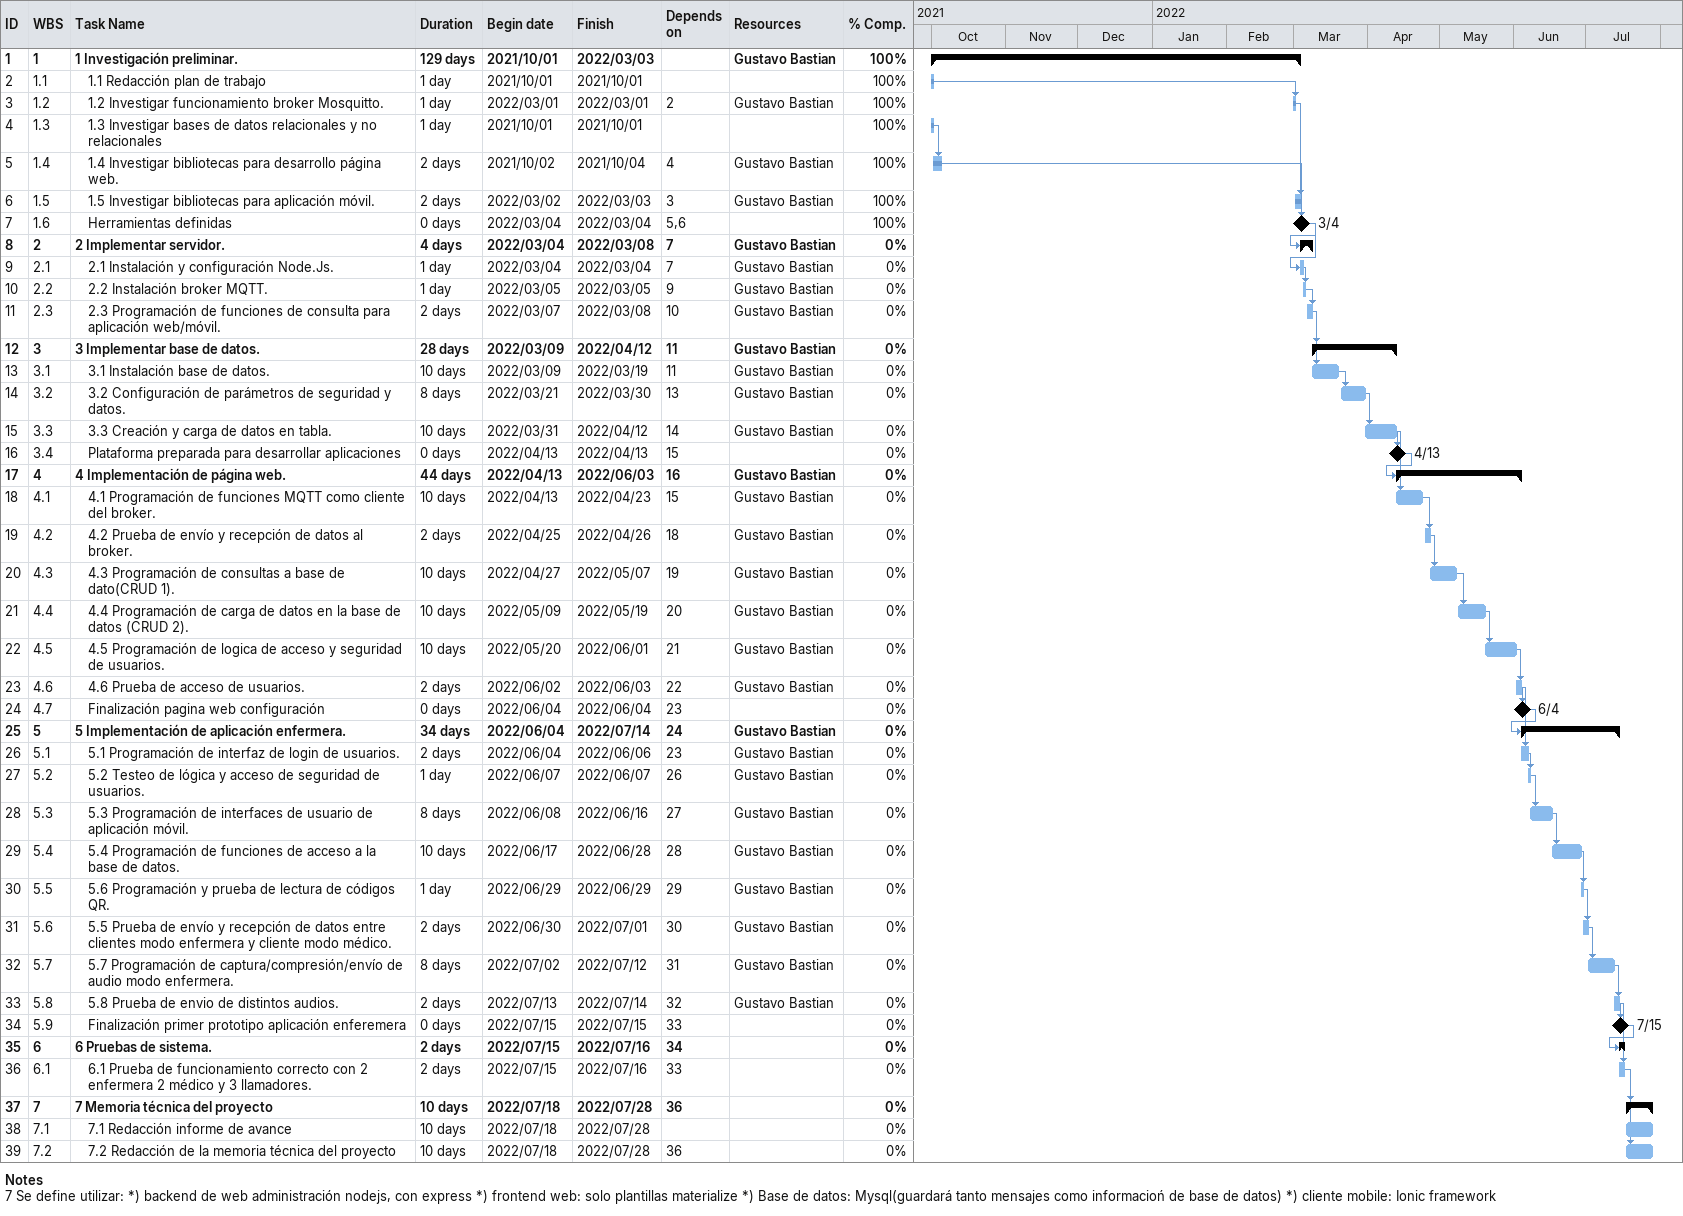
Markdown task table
| ID | WBS | Task | Duration | Start | Finish | Predecessors | Resources | % complete |
|---|---|---|---|---|---|---|---|---|
| 1 | 1 | **1 Investigación preliminar.** | 129d | 2021-10-01 | 2022-03-03 |  | Gustavo Bastian | 100 |
| 2 | 1.1 | 1.1 Redacción plan de trabajo | 1d | 2021-10-01 | 2021-10-01 |  |  | 100 |
| 3 | 1.2 | 1.2 Investigar funcionamiento broker Mosquitto. | 1d | 2022-03-01 | 2022-03-01 | 2 | Gustavo Bastian | 100 |
| 4 | 1.3 | 1.3 Investigar bases de datos relacionales y no relacionales | 1d | 2021-10-01 | 2021-10-01 |  |  | 100 |
| 5 | 1.4 | 1.4 Investigar bibliotecas para desarrollo página web. | 2d | 2021-10-02 | 2021-10-04 | 4 | Gustavo Bastian | 100 |
| 6 | 1.5 | 1.5 Investigar bibliotecas para aplicación móvil. | 2d | 2022-03-02 | 2022-03-03 | 3 | Gustavo Bastian | 100 |
| 7 | 1.6 | Herramientas definidas | 0d | 2022-03-04 | 2022-03-04 | 5, 6 |  | 100 |
| 8 | 2 | **2 Implementar servidor.** | 4d | 2022-03-04 | 2022-03-08 | 7 | Gustavo Bastian | 0 |
| 9 | 2.1 | 2.1 Instalación y configuración Node.Js. | 1d | 2022-03-04 | 2022-03-04 | 7 | Gustavo Bastian | 0 |
| 10 | 2.2 | 2.2 Instalación broker MQTT. | 1d | 2022-03-05 | 2022-03-05 | 9 | Gustavo Bastian | 0 |
| 11 | 2.3 | 2.3 Programación de funciones de consulta para aplicación web/móvil. | 2d | 2022-03-07 | 2022-03-08 | 10 | Gustavo Bastian | 0 |
| 12 | 3 | **3 Implementar base de datos.** | 28d | 2022-03-09 | 2022-04-12 | 11 | Gustavo Bastian | 0 |
| 13 | 3.1 | 3.1 Instalación base de datos. | 10d | 2022-03-09 | 2022-03-19 | 11 | Gustavo Bastian | 0 |
| 14 | 3.2 | 3.2 Configuración de parámetros de seguridad y datos. | 8d | 2022-03-21 | 2022-03-30 | 13 | Gustavo Bastian | 0 |
| 15 | 3.3 | 3.3 Creación y carga de datos en tabla. | 10d | 2022-03-31 | 2022-04-12 | 14 | Gustavo Bastian | 0 |
| 16 | 3.4 | Plataforma preparada para desarrollar aplicaciones | 0d | 2022-04-13 | 2022-04-13 | 15 |  | 0 |
| 17 | 4 | **4 Implementación de página web.** | 44d | 2022-04-13 | 2022-06-03 | 16 | Gustavo Bastian | 0 |
| 18 | 4.1 | 4.1 Programación de funciones MQTT como cliente del broker. | 10d | 2022-04-13 | 2022-04-23 | 15 | Gustavo Bastian | 0 |
| 19 | 4.2 | 4.2 Prueba de envío y recepción de datos al broker. | 2d | 2022-04-25 | 2022-04-26 | 18 | Gustavo Bastian | 0 |
| 20 | 4.3 | 4.3 Programación de consultas a base de dato(CRUD 1). | 10d | 2022-04-27 | 2022-05-07 | 19 | Gustavo Bastian | 0 |
| 21 | 4.4 | 4.4 Programación de carga de datos en la base de datos (CRUD 2). | 10d | 2022-05-09 | 2022-05-19 | 20 | Gustavo Bastian | 0 |
| 22 | 4.5 | 4.5 Programación de logica de acceso y seguridad de usuarios. | 10d | 2022-05-20 | 2022-06-01 | 21 | Gustavo Bastian | 0 |
| 23 | 4.6 | 4.6 Prueba de acceso de usuarios. | 2d | 2022-06-02 | 2022-06-03 | 22 | Gustavo Bastian | 0 |
| 24 | 4.7 | Finalización pagina web configuración | 0d | 2022-06-04 | 2022-06-04 | 23 |  | 0 |
| 25 | 5 | **5 Implementación de aplicación enfermera.** | 34d | 2022-06-04 | 2022-07-14 | 24 | Gustavo Bastian | 0 |
| 26 | 5.1 | 5.1 Programación de interfaz de login de usuarios. | 2d | 2022-06-04 | 2022-06-06 | 23 | Gustavo Bastian | 0 |
| 27 | 5.2 | 5.2 Testeo de lógica y acceso de seguridad de usuarios. | 1d | 2022-06-07 | 2022-06-07 | 26 | Gustavo Bastian | 0 |
| 28 | 5.3 | 5.3 Programación de interfaces de usuario de aplicación móvil. | 8d | 2022-06-08 | 2022-06-16 | 27 | Gustavo Bastian | 0 |
| 29 | 5.4 | 5.4 Programación de funciones de acceso a la base de datos. | 10d | 2022-06-17 | 2022-06-28 | 28 | Gustavo Bastian | 0 |
| 30 | 5.5 | 5.6 Programación y prueba de lectura de códigos QR. | 1d | 2022-06-29 | 2022-06-29 | 29 | Gustavo Bastian | 0 |
| 31 | 5.6 | 5.5 Prueba de envío y recepción de datos entre clientes modo enfermera y cliente modo médico. | 2d | 2022-06-30 | 2022-07-01 | 30 | Gustavo Bastian | 0 |
| 32 | 5.7 | 5.7 Programación de captura/compresión/envío de audio modo enfermera. | 8d | 2022-07-02 | 2022-07-12 | 31 | Gustavo Bastian | 0 |
| 33 | 5.8 | 5.8 Prueba de envio de distintos audios. | 2d | 2022-07-13 | 2022-07-14 | 32 | Gustavo Bastian | 0 |
| 34 | 5.9 | Finalización primer prototipo aplicación enferemera | 0d | 2022-07-15 | 2022-07-15 | 33 |  | 0 |
| 35 | 6 | **6 Pruebas de sistema.** | 2d | 2022-07-15 | 2022-07-16 | 34 |  | 0 |
| 36 | 6.1 | 6.1 Prueba de funcionamiento correcto con 2 enfermera 2 médico y 3 llamadores. | 2d | 2022-07-15 | 2022-07-16 | 33 |  | 0 |
| 37 | 7 | **7 Memoria técnica del proyecto** | 10d | 2022-07-18 | 2022-07-28 | 36 |  | 0 |
| 38 | 7.1 | 7.1 Redacción informe de avance | 10d | 2022-07-18 | 2022-07-28 |  |  | 0 |
| 39 | 7.2 | 7.2 Redacción de la memoria técnica del proyecto | 10d | 2022-07-18 | 2022-07-28 | 36 |  | 0 |

Notes
- 7: Se define utilizar: *) backend de web administración nodejs, con express *) frontend web: solo plantillas materialize *) Base de datos: Mysql(guardará tanto mensajes como informacioń de base de datos) *) cliente mobile: Ionic framework
